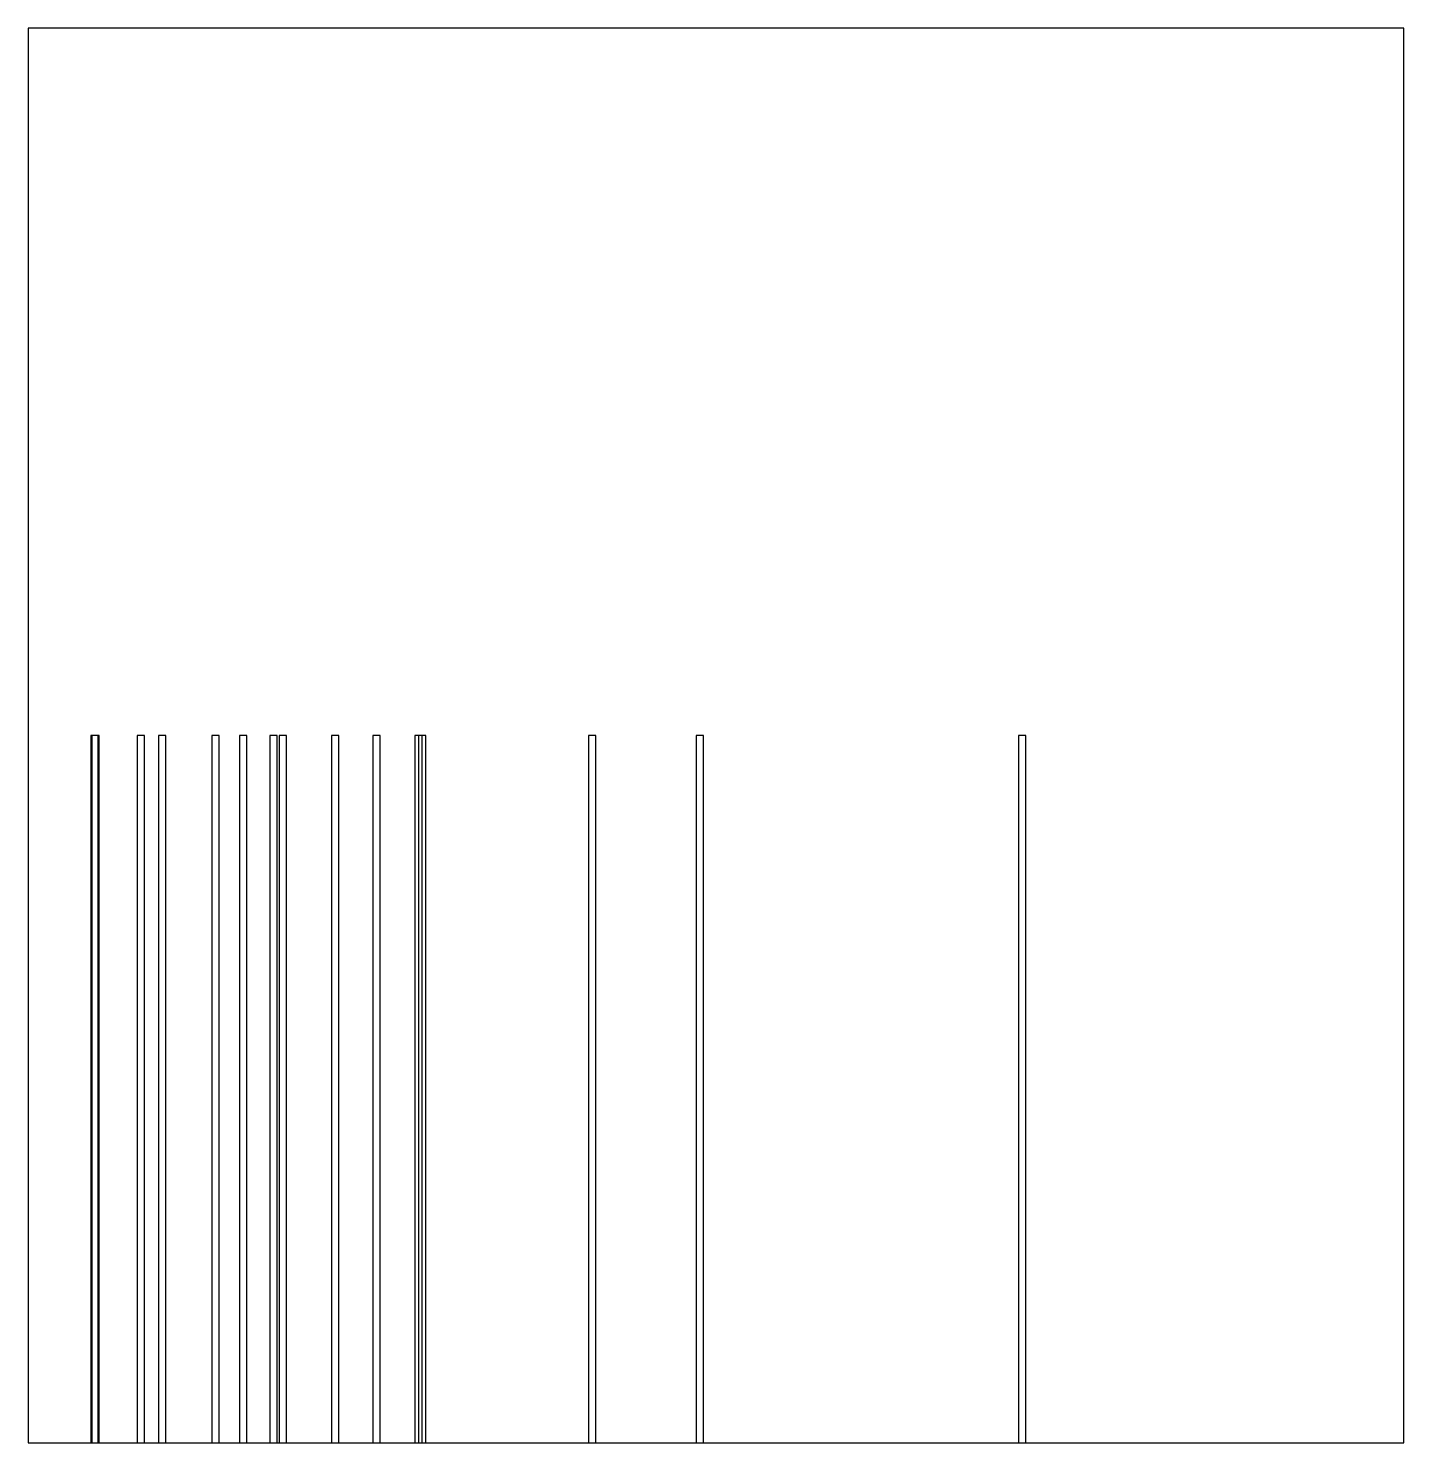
# Model space of a CAD drawing. Header units: millimetres. Extents: x 0 to 583, y 0 to 600.
import ezdxf

# ---------------------------------------------------------------- set-up
doc = ezdxf.new("R2010")
doc.units = ezdxf.units.MM
doc.layers.add('OUTLINE', color=5, linetype='Continuous')
doc.layers.add('SLOT', color=1, linetype='Continuous')

msp = doc.modelspace()

# ---------------------------------------------------------------- linework, layer by layer
at = {"layer": 'OUTLINE'}
msp.add_lwpolyline([(0, 0), (583.36, 0), (583.36, 600), (0, 600), (0, 0)], close=True, dxfattribs=at)
at = {"layer": 'SLOT'}
for points in [[(26.48, 0), (29.58, 0), (29.58, 300), (26.48, 300), (26.48, 0)], [(26.92, 0), (30.02, 0), (30.02, 300), (26.92, 300), (26.92, 0)], [(46.18, 0), (49.28, 0), (49.28, 300), (46.18, 300), (46.18, 0)], [(55.17, 0), (58.27, 0), (58.27, 300), (55.17, 300), (55.17, 0)], [(77.91, 0), (81.01, 0), (81.01, 300), (77.91, 300), (77.91, 0)], [(89.61, 0), (92.71, 0), (92.71, 300), (89.61, 300), (89.61, 0)], [(102.46, 0), (105.56, 0), (105.56, 300), (102.46, 300), (102.46, 0)], [(106.45, 0), (109.55, 0), (109.55, 300), (106.45, 300), (106.45, 0)], [(128.56, 0), (131.66, 0), (131.66, 300), (128.56, 300), (128.56, 0)], [(146.2, 0), (149.3, 0), (149.3, 300), (146.2, 300), (146.2, 0)], [(163.9, 0), (167, 0), (167, 300), (163.9, 300), (163.9, 0)], [(165.5, 0), (168.6, 0), (168.6, 300), (165.5, 300), (165.5, 0)], [(237.65, 0), (240.75, 0), (240.75, 300), (237.65, 300), (237.65, 0)], [(283.24, 0), (286.34, 0), (286.34, 300), (283.24, 300), (283.24, 0)], [(420.03, 0), (423.13, 0), (423.13, 300), (420.03, 300), (420.03, 0)]]:
    msp.add_lwpolyline(points, close=True, dxfattribs=at)

doc.saveas('drawing.dxf')
